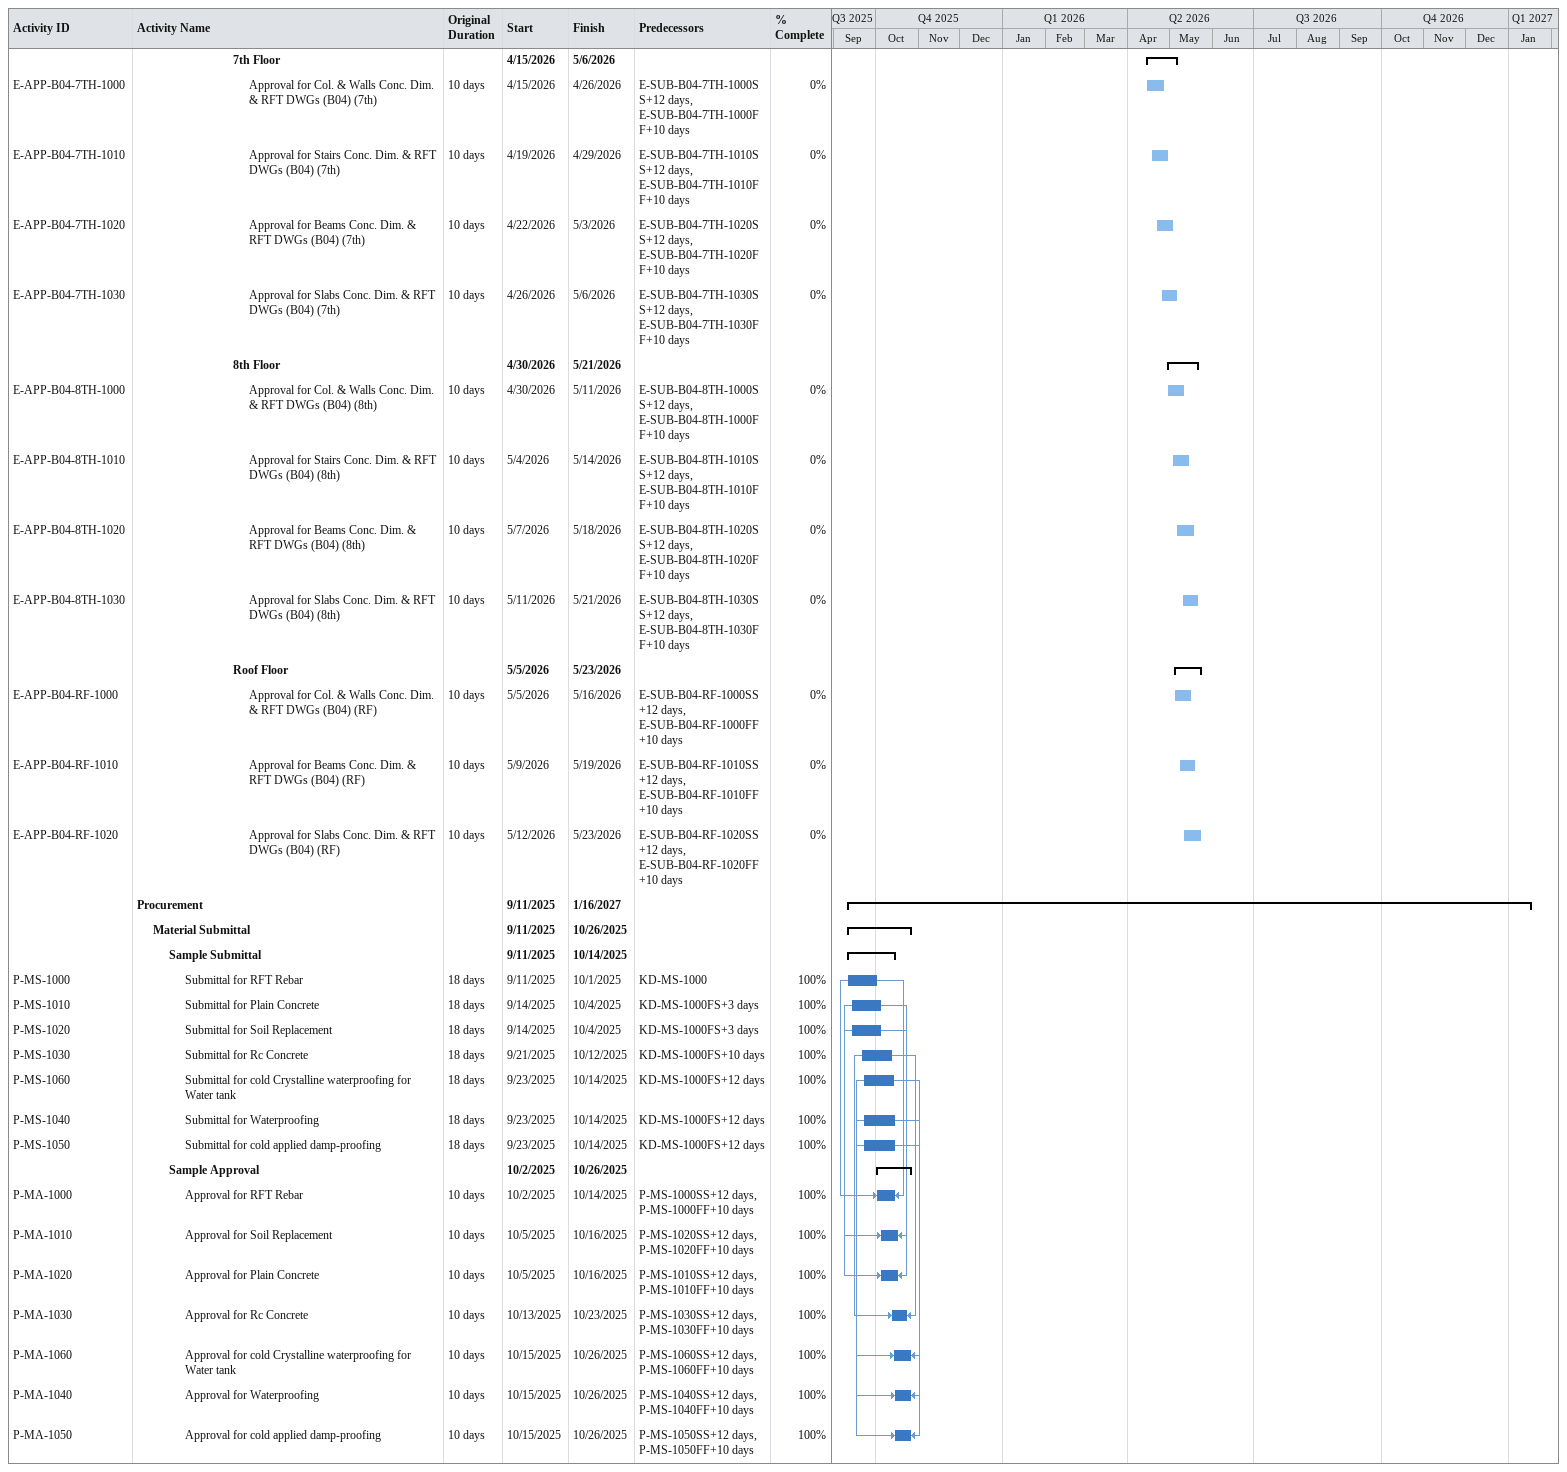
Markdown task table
| ID | Level | Task | Original duration | Start | Finish | Predecessors | % complete |
|---|---|---|---|---|---|---|---|
|  | 7 | **7th Floor** |  | 2026-04-15 | 2026-05-06 |  |  |
| E-APP-B04-7TH-1000 | 8 | Approval for Col. & Walls Conc. Dim. & RFT DWGs (B04) (7th) | 10d | 2026-04-15 | 2026-04-26 | E-SUB-B04-7TH-1000SS+12d, E-SUB-B04-7TH-1000FF+10d | 0 |
| E-APP-B04-7TH-1010 | 8 | Approval for Stairs Conc. Dim. & RFT DWGs (B04) (7th) | 10d | 2026-04-19 | 2026-04-29 | E-SUB-B04-7TH-1010SS+12d, E-SUB-B04-7TH-1010FF+10d | 0 |
| E-APP-B04-7TH-1020 | 8 | Approval for Beams Conc. Dim. & RFT DWGs (B04) (7th) | 10d | 2026-04-22 | 2026-05-03 | E-SUB-B04-7TH-1020SS+12d, E-SUB-B04-7TH-1020FF+10d | 0 |
| E-APP-B04-7TH-1030 | 8 | Approval for Slabs Conc. Dim. & RFT DWGs (B04) (7th) | 10d | 2026-04-26 | 2026-05-06 | E-SUB-B04-7TH-1030SS+12d, E-SUB-B04-7TH-1030FF+10d | 0 |
|  | 7 | **8th Floor** |  | 2026-04-30 | 2026-05-21 |  |  |
| E-APP-B04-8TH-1000 | 8 | Approval for Col. & Walls Conc. Dim. & RFT DWGs (B04) (8th) | 10d | 2026-04-30 | 2026-05-11 | E-SUB-B04-8TH-1000SS+12d, E-SUB-B04-8TH-1000FF+10d | 0 |
| E-APP-B04-8TH-1010 | 8 | Approval for Stairs Conc. Dim. & RFT DWGs (B04) (8th) | 10d | 2026-05-04 | 2026-05-14 | E-SUB-B04-8TH-1010SS+12d, E-SUB-B04-8TH-1010FF+10d | 0 |
| E-APP-B04-8TH-1020 | 8 | Approval for Beams Conc. Dim. & RFT DWGs (B04) (8th) | 10d | 2026-05-07 | 2026-05-18 | E-SUB-B04-8TH-1020SS+12d, E-SUB-B04-8TH-1020FF+10d | 0 |
| E-APP-B04-8TH-1030 | 8 | Approval for Slabs Conc. Dim. & RFT DWGs (B04) (8th) | 10d | 2026-05-11 | 2026-05-21 | E-SUB-B04-8TH-1030SS+12d, E-SUB-B04-8TH-1030FF+10d | 0 |
|  | 7 | **Roof Floor** |  | 2026-05-05 | 2026-05-23 |  |  |
| E-APP-B04-RF-1000 | 8 | Approval for Col. & Walls Conc. Dim. & RFT DWGs (B04) (RF) | 10d | 2026-05-05 | 2026-05-16 | E-SUB-B04-RF-1000SS+12d, E-SUB-B04-RF-1000FF+10d | 0 |
| E-APP-B04-RF-1010 | 8 | Approval for Beams Conc. Dim. & RFT DWGs (B04) (RF) | 10d | 2026-05-09 | 2026-05-19 | E-SUB-B04-RF-1010SS+12d, E-SUB-B04-RF-1010FF+10d | 0 |
| E-APP-B04-RF-1020 | 8 | Approval for Slabs Conc. Dim. & RFT DWGs (B04) (RF) | 10d | 2026-05-12 | 2026-05-23 | E-SUB-B04-RF-1020SS+12d, E-SUB-B04-RF-1020FF+10d | 0 |
|  | 1 | **Procurement** |  | 2025-09-11 | 2027-01-16 |  |  |
|  | 2 | **Material Submittal** |  | 2025-09-11 | 2025-10-26 |  |  |
|  | 3 | **Sample Submittal** |  | 2025-09-11 | 2025-10-14 |  |  |
| P-MS-1000 | 4 | Submittal for RFT Rebar | 18d | 2025-09-11 | 2025-10-01 | KD-MS-1000 | 100 |
| P-MS-1010 | 4 | Submittal for Plain Concrete | 18d | 2025-09-14 | 2025-10-04 | KD-MS-1000FS+3d | 100 |
| P-MS-1020 | 4 | Submittal for Soil Replacement | 18d | 2025-09-14 | 2025-10-04 | KD-MS-1000FS+3d | 100 |
| P-MS-1030 | 4 | Submittal for Rc Concrete | 18d | 2025-09-21 | 2025-10-12 | KD-MS-1000FS+10d | 100 |
| P-MS-1060 | 4 | Submittal for cold Crystalline waterproofing for Water tank | 18d | 2025-09-23 | 2025-10-14 | KD-MS-1000FS+12d | 100 |
| P-MS-1040 | 4 | Submittal for Waterproofing | 18d | 2025-09-23 | 2025-10-14 | KD-MS-1000FS+12d | 100 |
| P-MS-1050 | 4 | Submittal for cold applied damp-proofing | 18d | 2025-09-23 | 2025-10-14 | KD-MS-1000FS+12d | 100 |
|  | 3 | **Sample Approval** |  | 2025-10-02 | 2025-10-26 |  |  |
| P-MA-1000 | 4 | Approval for RFT Rebar | 10d | 2025-10-02 | 2025-10-14 | P-MS-1000SS+12d, P-MS-1000FF+10d | 100 |
| P-MA-1010 | 4 | Approval for Soil Replacement | 10d | 2025-10-05 | 2025-10-16 | P-MS-1020SS+12d, P-MS-1020FF+10d | 100 |
| P-MA-1020 | 4 | Approval for Plain Concrete | 10d | 2025-10-05 | 2025-10-16 | P-MS-1010SS+12d, P-MS-1010FF+10d | 100 |
| P-MA-1030 | 4 | Approval for Rc Concrete | 10d | 2025-10-13 | 2025-10-23 | P-MS-1030SS+12d, P-MS-1030FF+10d | 100 |
| P-MA-1060 | 4 | Approval for cold Crystalline waterproofing for Water tank | 10d | 2025-10-15 | 2025-10-26 | P-MS-1060SS+12d, P-MS-1060FF+10d | 100 |
| P-MA-1040 | 4 | Approval for Waterproofing | 10d | 2025-10-15 | 2025-10-26 | P-MS-1040SS+12d, P-MS-1040FF+10d | 100 |
| P-MA-1050 | 4 | Approval for cold applied damp-proofing | 10d | 2025-10-15 | 2025-10-26 | P-MS-1050SS+12d, P-MS-1050FF+10d | 100 |
